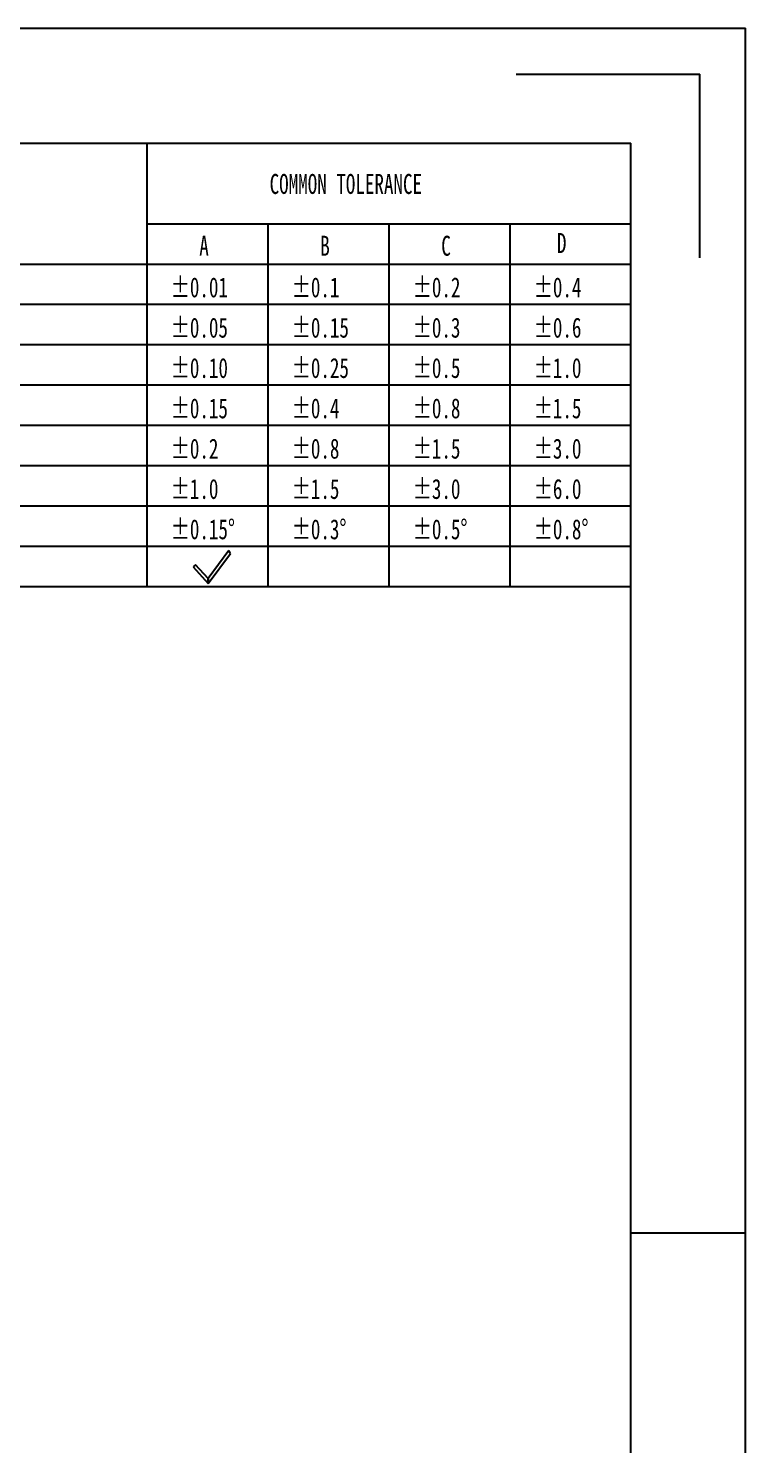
# Model space of a CAD drawing. Header units: millimetres. Extents: x 410 to 793, y 6 to 277.
# Drawn here: x 712.3 to 792.8, y 117.8 to 276.9 of the extents above; entities that cross this region are included whole.
import ezdxf

# ---------------------------------------------------------------- set-up
doc = ezdxf.new("R2010")
doc.units = ezdxf.units.MM
doc.styles.add('SLDTEXTSTYLE4', font='TXT', dxfattribs={"width": 0.7})

msp = doc.modelspace()

# ---------------------------------------------------------------- linework, layer by layer
at = {"color": 7, "linetype": 'Continuous'}
for p, q in [((410.1146, 276.908), (792.7989, 276.908)), ((792.7989, 6.3231), (792.7989, 276.908)), ((767.0289, 271.754), (787.6449, 271.754)), ((787.6449, 251.138), (787.6449, 271.754)), ((422.9996, 264.023), (779.9139, 264.023)), ((779.9139, 19.2081), (779.9139, 264.023)), ((779.9139, 141.6156), (792.7989, 141.6156))]:
    msp.add_line(p, q, dxfattribs=at)
for p, q in [((725.5704, 264.023), (725.5704, 214.2081)), ((725.5704, 254.9658), (779.9139, 254.9658)), ((739.1563, 254.9658), (739.1563, 214.2081)), ((752.7422, 254.9658), (752.7422, 214.2081)), ((766.328, 254.9658), (766.328, 214.2081)), ((689.3413, 250.4371), (779.9139, 250.4371)), ((689.3413, 245.9085), (779.9139, 245.9085)), ((689.3413, 241.3799), (779.9139, 241.3799)), ((689.3413, 236.8512), (779.9139, 236.8512)), ((689.3413, 232.3226), (779.9139, 232.3226)), ((689.3413, 227.794), (779.9139, 227.794)), ((689.3413, 223.2653), (779.9139, 223.2653)), ((689.3413, 218.7367), (779.9139, 218.7367)), ((734.7721, 218.2691), (732.4409, 215.1075)), ((734.9551, 217.9068), (734.7721, 218.2691)), ((731.0411, 216.6618), (730.7719, 216.4194)), ((730.7719, 216.4194), (732.4689, 214.535)), ((732.4409, 215.1075), (731.0411, 216.6618)), ((732.4689, 214.535), (734.9551, 217.9068)), ((732.4689, 214.535), (732.4409, 215.1075)), ((732.4409, 215.1075), (732.4689, 214.535)), ((689.3413, 214.2081), (779.9139, 214.2081))]:
    msp.add_line(p, q)

# ---------------------------------------------------------------- texts
at = {"attachment_point": 1, "style": 'SLDTEXTSTYLE4'}
for s, insert, char_height, width in [('COMMON TOLERANCE', (739.3523, 260.5538), 2.245988, 73.941758), ('A', (731.4528, 253.6093), 2.246, 3.245004), ('B', (745.0386, 253.6093), 2.246, 3.193122), ('C', (758.6245, 253.6093), 2.246, 3.230854), ('D', (771.6086, 253.9142), 2.246, 3.193122), ('%%P0.01', (728.2573, 248.9397), 2.24599, 15.725063), ('%%P0.1', (741.8432, 248.9397), 2.24599, 11.791439), ('%%P0.2', (755.4291, 248.9397), 2.24599, 13.413941), ('%%P0.4', (769.015, 248.9397), 2.24599, 13.362059), ('%%P0.05', (728.2573, 244.411), 2.24599, 17.347565), ('%%P0.15', (741.8432, 244.411), 2.24599, 16.559897), ('%%P0.3', (755.4291, 244.411), 2.24599, 13.413941), ('%%P0.6', (769.015, 244.411), 2.24599, 13.413941), ('%%P0.10', (728.2573, 239.8824), 2.24599, 15.776946), ('%%P0.25', (741.8432, 239.8824), 2.24599, 18.130517), ('%%P0.5', (755.4291, 239.8824), 2.24599, 13.413941), ('%%P1.0', (769.015, 239.8824), 2.24599, 11.843322), ('%%P0.15', (728.2573, 235.3538), 2.24599, 16.559897), ('%%P0.4', (741.8432, 235.3538), 2.24599, 13.362059), ('%%P0.8', (755.4291, 235.3538), 2.24599, 13.413941), ('%%P1.5', (769.015, 235.3538), 2.24599, 12.626273), ('%%P0.2', (728.2573, 230.8251), 2.24599, 13.413941), ('%%P0.8', (741.8432, 230.8251), 2.24599, 13.413941), ('%%P1.5', (755.4291, 230.8251), 2.24599, 12.626273), ('%%P3.0', (769.015, 230.8251), 2.24599, 13.413941), ('%%P1.0', (728.2573, 226.2965), 2.24599, 11.843322), ('%%P1.5', (741.8432, 226.2965), 2.24599, 12.626273), ('%%P3.0', (755.4291, 226.2965), 2.24599, 13.413941), ('%%P6.0', (769.015, 226.2965), 2.24599, 13.413941), ('%%P0.15%%D', (728.2573, 221.7679), 2.24599, 19.72472), ('%%P0.3%%D', (741.8432, 221.7679), 2.24599, 16.578764), ('%%P0.5%%D', (755.4291, 221.7679), 2.24599, 16.578764), ('%%P0.8%%D', (769.015, 221.7679), 2.24599, 16.578764)]:
    msp.add_mtext(s, dxfattribs=dict(at, insert=insert, char_height=char_height, width=width))

doc.saveas('drawing.dxf')
